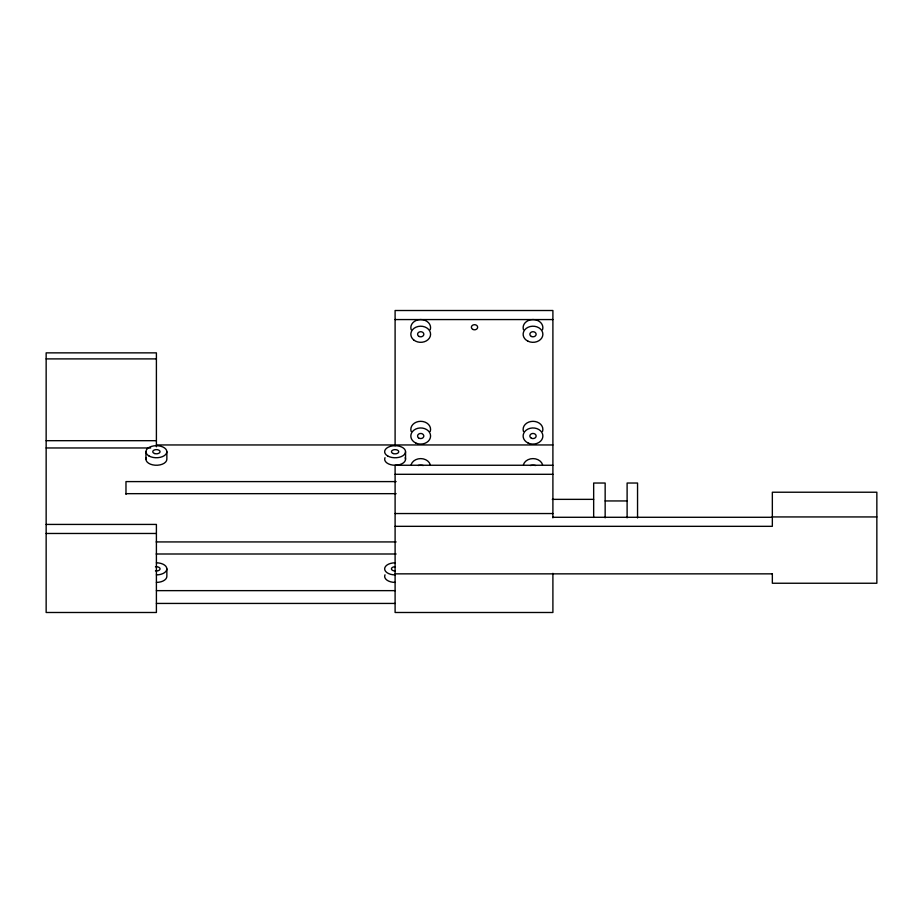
<?xml version="1.0" encoding="UTF-8"?>
<svg xmlns="http://www.w3.org/2000/svg" width="923" height="923" viewBox="0 0 923 923"><rect width="100%" height="100%" fill="white"/><g stroke="black" fill="none" stroke-linecap="round" stroke-linejoin="round"><path stroke-width="1.38" d="M395.102 319.566L552.9 319.566M46.15 358.897L156.402 358.897M46.15 440.686L156.402 440.686M156.402 444.955L552.9 444.955M46.15 447.967L150.68 447.967M552.9 465.25L395.102 465.25A10.453 6.034 0 0 1 385.006 457.681M395.102 474.295L552.9 474.295M396.129 481.598L125.978 481.598L125.978 494.393M125.978 493.667L396.129 493.667M552.289 499.355L593.662 499.355M605.153 500.947L627.109 500.947M395.102 513.546L552.9 513.546M772.343 516.938L876.85 516.938M552.9 517.284L772.343 517.284M46.15 524.426L156.402 524.426L156.402 612.491L46.15 612.491L46.15 352.863L156.402 352.863L156.402 446.755M395.102 526.329L772.343 526.329L772.343 492.224L876.85 492.224L876.85 583.244L772.343 583.244L772.343 573.633M46.15 533.471L156.402 533.471M156.16 541.928L396.129 541.928M156.16 553.996L396.129 553.996M395.102 573.852L772.343 573.852M156.402 590.639L395.102 590.639M156.402 603.434L395.102 603.434M637.551 517.93L637.551 483.029L627.109 483.029L627.109 517.838M605.153 517.838L605.153 483.029L593.662 483.029L593.662 517.457M552.9 517.872L552.9 310.509L395.102 310.509L395.102 445.821M552.9 573.345L552.9 612.491L395.102 612.491L395.102 465.25A10.453 6.034 0 0 0 405.197 457.681M405.555 451.739L405.555 459.239M166.855 451.716L166.855 459.227A10.453 6.034 0 0 1 155.041 465.204A10.453 6.034 0 0 1 146.307 457.658M156.402 562.822A10.453 6.034 0 0 1 166.855 568.856L166.855 576.367A10.453 6.034 0 0 1 156.402 582.401M145.949 451.716L145.949 459.227M411.162 431.468A9.876 8.065 0 0 1 420.703 421.315A9.876 8.065 0 0 1 430.245 431.468M523.456 329.719A9.876 8.065 0 0 1 532.998 319.566A9.876 8.065 0 0 1 542.539 329.719M411.162 329.719A9.876 8.065 0 0 1 420.703 319.566A9.876 8.065 0 0 1 430.245 329.719M523.456 431.468A9.876 8.065 0 0 1 532.998 421.315A9.876 8.065 0 0 1 542.539 431.468M155.456 566.814A3.657 2.111 0 0 1 160.06 568.856A3.657 2.111 0 0 1 155.456 570.899M166.855 568.856A10.453 6.034 0 0 1 156.402 574.891M395.102 574.891A10.453 6.034 0 0 1 384.649 568.856A10.453 6.034 0 0 1 395.102 562.822M395.102 570.968A3.657 2.111 0 0 1 391.444 568.856A3.657 2.111 0 0 1 395.102 566.745M395.102 582.401A10.453 6.034 0 0 1 385.006 574.81M523.456 464.581A9.876 8.065 0 0 1 532.998 458.604A9.876 8.065 0 0 1 542.539 464.581M418.142 465.515A9.876 8.065 0 0 1 423.265 465.515M411.162 464.581A9.876 8.065 0 0 1 420.703 458.604A9.876 8.065 0 0 1 430.245 464.581M530.437 465.515A9.876 8.065 0 0 1 535.548 465.515M415.765 443.005A9.876 8.065 0 0 0 430.579 436.025A9.876 8.065 0 0 0 415.765 429.033A9.876 8.065 0 0 0 415.765 443.005M418.488 437.825A3.138 2.561 0 0 0 423.726 436.683A3.138 2.561 0 0 0 419.896 433.545A3.138 2.561 0 0 0 418.488 437.825M531.429 336.48A3.138 2.561 0 0 0 536.136 334.264A3.138 2.561 0 0 0 531.429 332.049A3.138 2.561 0 0 0 531.429 336.48M528.06 341.245A9.876 8.065 0 0 0 542.874 334.264A9.876 8.065 0 0 0 528.06 327.284A9.876 8.065 0 0 0 528.06 341.245M472.957 329.465A3.138 2.561 0 0 0 477.664 327.238A3.138 2.561 0 0 0 472.957 325.023A3.138 2.561 0 0 0 472.957 329.465M149.018 455.985A10.453 6.034 0 0 0 166.498 453.274A10.453 6.034 0 0 0 153.703 445.89A10.453 6.034 0 0 0 149.018 455.985M154.579 453.539A3.657 2.111 0 0 0 160.06 451.716A3.657 2.111 0 0 0 154.579 449.882A3.657 2.111 0 0 0 154.579 453.539M528.06 443.005A9.876 8.065 0 0 0 542.874 436.025A9.876 8.065 0 0 0 528.06 429.033A9.876 8.065 0 0 0 528.06 443.005M531.429 438.24A3.138 2.561 0 0 0 536.136 436.025A3.138 2.561 0 0 0 531.429 433.798A3.138 2.561 0 0 0 531.429 438.24M413.723 339.964A9.876 8.065 0 0 0 430.245 336.353A9.876 8.065 0 0 0 418.142 326.477A9.876 8.065 0 0 0 413.723 339.964M419.134 336.48A3.138 2.561 0 0 0 423.842 334.264A3.138 2.561 0 0 0 419.134 332.049A3.138 2.561 0 0 0 419.134 336.48M387.706 455.997A10.453 6.034 0 0 0 405.197 453.297A10.453 6.034 0 0 0 392.39 445.901A10.453 6.034 0 0 0 387.706 455.997M393.267 453.562A3.657 2.111 0 0 0 398.759 451.739A3.657 2.111 0 0 0 393.267 449.905A3.657 2.111 0 0 0 393.267 453.562"/></g></svg>
